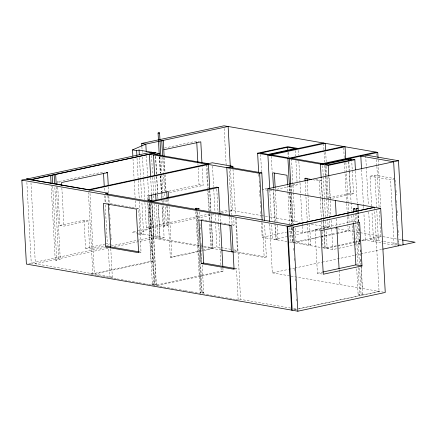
<?xml version="1.0" encoding="UTF-8"?>
<svg xmlns="http://www.w3.org/2000/svg" width="437" height="437" viewBox="0 0 437 437"><rect width="100%" height="100%" fill="white"/><g stroke="black" fill="none" stroke-linecap="round" stroke-linejoin="round"><path stroke-width="0.33" stroke-dasharray="2.19 1.64" d="M201.462 292.326L199.944 292.424L201.462 292.326L197.098 211.727M358.138 294.795L359.646 294.702L358.138 294.795L356.685 268.181M55.231 260.239L56.739 260.146L55.231 260.239L51.216 186.326M58.755 259.392L60.273 259.338L58.755 259.392L54.827 186.91M163.121 226.153L164.629 226.06L163.121 226.153L162.007 205.723M166.36 225.416L167.879 225.361L166.36 225.416L165.295 205.783M152.344 284.121L153.802 284.034L152.344 284.121L147.935 202.812M154.622 284.465L156.08 284.411L154.622 284.465L150.224 203.194M202.173 292.866L203.691 292.812L202.173 292.866L200.627 264.374M361.033 294.128L362.552 294.074L361.033 294.128L359.558 266.931M138.627 233.32L150.377 228.229L149.022 203.145M321.965 274.01L317.399 273.234L315.039 229.622L353.522 221.275L356.581 221.794M317.399 273.234L322.042 272.229M297.706 309.025L379.048 291.381L374.607 209.394M164.438 148.034L196.699 141.118L199.043 141.528M57.569 183.84L57.46 181.797L103.454 171.938L104.629 172.14M168.775 191.226L199.059 184.731L203.161 185.446L202.129 166.366M169.589 192.646L203.161 185.446M57.755 187.249L59.82 225.41L84.03 220.221L88.132 220.931L89.651 248.97L106.158 245.43M136.868 208.957L138.682 208.569L141.042 252.187L139.234 252.575M59.82 225.41L63.922 226.126L88.132 220.931M267.127 188.358L262.5 189.352L266.931 190.122M272.082 190.248L270.093 190.669L267.564 190.232M276.708 189.254L297.215 184.856L297.138 183.513M312.788 179.727L319.316 180.858L321.435 180.405L322.348 197.322M371.658 206.16L370.03 176.177L374.875 175.139L394.076 178.471M144.915 202.429L146.275 227.513L211.322 213.567M217.298 212.289L228.584 209.869M214.103 214.567L131.99 232.173L164.126 237.744L162.367 205.188M221.406 212.999L229.37 211.29M230.031 211.147L232.686 210.579L230.446 169.228M370.03 176.177L390.558 179.738L394.791 178.831M138.25 234.194L141.184 234.702L143.604 234.183L141.878 202.304M84.03 220.221L85.548 248.26L104.694 244.152M105.355 244.01L107.333 243.589L109.682 243.993M106.819 245.288L111.44 244.299M325.958 177.138L327.1 198.158L350.277 193.192L353.511 193.749L351.752 161.198M353.511 193.749L330.334 198.72L329.121 176.34M28.82 263.571L104.585 247.331M111.249 245.9L155.922 236.324L154.157 203.762M107.988 248.189L35.353 263.768L30.951 182.491M113.986 246.905L160.024 237.034L158.298 205.155M164.126 237.744L158.079 239.044L156.206 204.45M232.91 225.388L234.117 225.131L233.724 217.888M92.202 273.628L89.776 274.152L96.479 275.315M230.78 249.314L216.878 246.9L210.825 248.194L209.465 223.099M261.375 222.373L262.184 237.296L286.525 232.08M289.157 231.512L292.446 230.807L302.71 232.588L328.127 227.142L327.575 216.965M149.307 203.139L152.469 261.55L150.945 261.282L92.846 273.742L88.443 192.466M167.551 206.193L170.31 257.131L211.464 248.309L209.995 221.177M152.469 261.55L94.37 274.004L89.858 190.701M170.31 257.131L171.834 257.398L199.714 251.417M200.381 251.275L212.988 248.571L211.082 213.3M274.092 239.361L288.447 236.286M289.114 236.138L329.771 227.426L329.4 220.641M277.2 225.17L277.97 239.378L276.277 239.744L275.468 224.858M110.78 248.675L112.32 277.118L109.889 277.642L108.31 248.522M235.641 217.916L237.4 250.461L233.527 251.291L266.368 256.989L264.565 223.749M293.56 242.082L292.337 241.869L290.643 242.235L289.835 227.349M292.479 242.551L320.326 236.586M320.987 236.444L336.233 233.172M336.9 233.03L348.163 230.616L347.907 225.869M293.921 242.803L320.507 237.105M321.168 236.963L336.375 233.702M337.036 233.56L349.6 230.867L349.31 225.437M309.593 224.596L310.696 244.895L308.577 245.348L307.293 221.668M234.03 252.225L264.188 257.453L266.368 256.989M322.064 231.605L322.943 247.839L325.062 247.386L327.105 247.741L326.188 230.78M355.068 241.743L324.991 248.194L324.074 231.239M355.734 241.601L361.06 240.459M361.727 240.317L380.671 236.259L379.234 209.804M222.908 268.034L223.094 271.421L221.226 271.098L154.556 285.388L150.044 202.129M326.658 248.484L353.287 242.775L352.233 223.777M354.533 242.497L365.392 240.181L363.895 213.043M368.735 212.005L370.205 239.137L381.037 236.816M223.094 271.421L156.424 285.716L151.912 202.451M234.669 269.132L236.483 268.744L238.165 299.897L240.596 299.378L291.845 308.271M322.943 247.839L332.786 249.549L338.112 248.407M338.779 248.265L359.416 243.841L358.318 223.487M397.124 244.512L394.098 245.162L390.558 179.738M269.678 224.023L272.322 272.863L288.305 269.438M288.972 269.29L294.298 268.149M294.964 268.007L321.61 262.293M322.277 262.151L354.243 255.295M354.91 255.153L360.241 254.012M360.907 253.87L381.556 249.445M293.478 309.729L296.505 309.079L292.511 308.385M294.614 309.691L297.04 309.172M299.034 308.741L379.578 291.474M315.039 229.622L320.905 230.621M315.558 179.388L321.435 180.405M292.779 184.086L297.215 184.856M327.1 198.158L329.039 198.496M148.902 195.667L147.378 195.399L147.597 199.48M229.758 210.071L260.916 215.479M261.588 215.594L268.307 216.763M268.979 216.878L300.569 222.357M311.324 224.225L331.082 227.65M335.026 228.338L336.998 228.677M337.654 228.791L382.309 236.543M382.981 236.657L398.397 239.334M399.063 239.449L401.745 239.913M57.46 181.797L60.388 182.305M370.205 239.137L383.052 241.366M383.713 241.481L398.276 244.004M400.702 244.425L398.943 244.125L398.757 240.716M363.721 239.891L382.845 243.207M383.506 243.322L395.272 245.365M354.516 242.988L359.416 243.841M131.308 207.291L105.841 202.872L105.448 195.634M131.979 207.406L138.682 208.569M201.277 219.434L234.117 225.131M310.696 244.895L296.04 242.349L295.27 228.103M277.97 239.378L275.785 239.001L273.174 190.838M262.184 237.296L288.682 241.896M289.338 242.011L293.446 242.721M295.254 243.038L320.987 247.5M146.275 227.513L150.377 228.229M234.09 249.888L237.4 250.461M203.413 246.157L160.013 238.629L158.178 204.713M204.079 246.277L212.759 247.779L210.924 213.862M221.515 250.051L153.971 238.334L152.098 203.735M272.322 272.863L290.397 275.998M291.069 276.118L383.358 292.129M139.032 251.838L141.042 252.187M235.139 268.515L236.483 268.744M85.548 248.26L89.651 248.97M112.32 277.118L31.246 263.052L26.837 181.781M200.031 292.342L200.949 292.5L196.552 211.224M202.429 292.757L203.413 292.927M97.151 275.43L102.515 276.359M103.187 276.479L105.869 276.943M106.535 277.058L109.217 277.522M110.556 277.757L113.221 278.222M113.888 278.336L116.553 278.795M117.22 278.915L138.556 282.613M139.223 282.728L147.886 284.236M148.553 284.35L178.536 289.551M179.203 289.665L184.567 290.6M185.233 290.714L190.598 291.643M191.264 291.758L225.437 297.69M226.109 297.805L228.786 298.269M229.458 298.389L234.816 299.318M235.488 299.432L238.165 299.897M395.474 180.066L395.769 185.517M396.026 190.286L396.283 195.055M396.577 200.507L396.84 205.275M397.135 210.732L397.391 215.501M397.686 220.953L397.943 225.721M398.205 230.49L398.462 235.264M378.158 159.887L380.731 207.373M376.186 153.502L376.295 155.534M376.519 159.603L376.847 165.71M376.885 166.388L379.201 209.121M374.875 175.139L376.607 207.171M376.792 210.574L378.415 240.563L373.575 241.601L371.953 211.612M374.498 207.362L374.569 208.717M365.687 155.703L368.369 205.221M361.546 169.627L363.491 205.581M363.529 206.259L363.677 208.973M358.291 211.847L358.843 222.023M359.214 228.808L359.433 232.877M359.76 238.984L359.984 243.054M360.35 249.833L360.536 253.225M360.864 259.332L361.088 263.402M361.268 266.794L362.442 288.502M358.094 211.808L358.87 226.087M359.017 228.808L359.422 236.286M359.569 239.006L359.973 246.484M360.159 249.882L360.525 256.677M360.672 259.398L360.967 264.838M361.006 265.516L362.552 294.074M355.489 171.255L357.215 203.139M357.69 211.956L358.28 222.81M356.652 213.223L357.133 222.062M357.166 222.744L359.416 264.216M355.254 213.6L358.023 264.713M358.171 267.439L359.646 294.702M353.806 215.02L354.21 222.515M355.062 238.192L355.134 239.552M355.614 248.413L355.691 249.778M353.522 221.275L353.593 222.635M348.852 161.368L349.332 170.19M349.365 170.867L351.058 202.069M351.091 202.746L351.572 211.568M351.79 215.638L352.195 223.099M348.589 161.99L349.103 171.49M349.141 172.167L350.277 193.192M345.891 162.356L348.098 203.052M348.131 203.735L348.65 213.229M348.682 213.906L348.792 215.944M348.83 216.621L349.272 224.76M343.684 147.859L344.236 158.036M344.493 162.782L346.661 202.806M346.694 203.484L347.246 213.66M347.284 214.338L347.393 216.37M347.431 217.047L347.874 225.192M336.381 218.8L336.785 226.262M339.172 270.35L339.942 284.596M328.821 176.286L330.11 200.031M330.143 200.709L330.951 215.632M331.208 220.379L331.65 228.518M331.688 229.196L332.786 249.549M325.691 152.131L326.204 161.624M326.461 166.371L327.013 176.548M327.051 177.225L329.367 219.964M325.374 166.284L325.926 176.455M323.609 143.702L323.937 149.809M324.085 152.524L324.598 162.018M324.784 165.41L325.336 175.587M325.374 176.264L326.548 197.972M326.581 198.649L327.537 216.288M322.659 165.661L324.462 198.901M324.5 199.578L325.418 216.539M325.674 221.286L326.04 228.07M322.386 197.999L323.56 219.647M323.593 220.324L324.074 229.119M324.107 229.796L325.062 247.386M321.206 178.323L322.309 198.677M322.342 199.354L323.522 221.062M323.555 221.739L324.036 230.556M319.316 180.858L320.272 198.453M320.305 199.125L321.517 221.455M321.55 222.133L322.031 230.927M307.249 181.295L307.981 194.826M308.019 195.503L309.336 219.86M305.135 181.748L307.26 220.991M298.263 150.508L298.52 155.261M298.848 161.362L299.99 182.393M300.028 183.07L300.651 194.602M300.689 195.279L302.191 223.094M302.229 223.771L302.338 225.803M302.377 226.486L302.71 232.588M295.357 150.596L295.647 155.971M295.904 160.674L297.105 182.841M291.523 158.915L293.32 192.154M293.358 192.832L295.013 223.356M291.086 185.212L291.457 191.99M291.49 192.673L293.183 223.875M290.802 185.146L291.239 193.285M291.277 193.962L292.894 223.81M292.67 228.573L292.785 230.605M293.222 238.733L293.331 240.765M293.735 248.216L293.882 250.925M294.287 258.376L294.434 261.086M294.838 268.537L294.986 271.246M295.385 278.691L295.532 281.401M295.898 288.174L296.084 291.561M296.488 299.012L296.597 301.044M288.185 152.12L288.442 156.872M289.982 185.359L290.315 191.466M290.354 192.143L292.08 224.028M292.298 228.098L292.446 230.807M287.939 152.639L288.158 156.67M289.365 184.895L291.495 224.241M291.676 227.633L292.484 242.557M289.261 185.042L291.386 224.279M291.566 227.666L292.337 241.869M287.562 185.403L287.896 191.493M287.934 192.171L289.655 223.968M275.184 187.959L275.261 189.314M275.294 189.991L277.02 221.788M273.491 188.325L275.288 221.477M271.301 156.244L272.147 171.845M269.804 190.237L271.453 220.761M271.677 224.831L272.448 239.077M260.605 154.419L261.55 171.888M262.315 222.859L264.188 257.453M258.77 174.21L258.917 176.925M259.136 180.994L259.469 187.102M259.649 190.494L260.015 197.273M260.239 201.348L260.567 207.449M260.791 211.519L261.118 217.626M236.193 218.107L240.596 299.378M232.997 169.103L235.456 214.529M228.972 167.174L231.544 214.66M231.692 217.375L232.096 224.837M229.474 217.162L229.878 224.623M224.176 128.516L226.235 166.481M220.051 215.233L220.456 222.679M216.785 189.188L218.036 212.202M218.183 214.911L218.658 223.711M218.691 224.389L220.893 265.002M221.04 267.712L221.226 271.098M212.508 166.175L213.606 186.528M213.753 189.243L214.966 211.623M215.113 214.338L215.517 221.799M215.556 222.477L216.878 246.9M209.831 190.237L210.934 210.585M209.678 190.8L210.776 211.153M206.909 164.192L208.198 187.937M208.34 190.647L209.443 211M209.591 213.715L209.957 220.494M206.308 164.76L207.591 188.505M207.63 189.183L208.804 210.891M208.952 213.6L209.318 220.385M197.917 163.607L197.988 164.973M198.136 167.699L199.059 184.731M199.316 212.087L199.687 218.871M199.944 223.624L200.239 229.048M200.457 233.118L200.785 239.225M201.009 243.294L201.337 249.396M201.561 253.465L201.85 258.895M202.184 265.002L203.691 292.812M197.764 211.464L198.278 220.964M198.753 229.78L198.83 231.14M199.856 250.133L199.933 251.488M200.408 260.305L200.479 261.665M195.765 211.71L200.13 292.309M168.671 198.982L168.928 203.74M169.075 206.455L171.834 257.398M167.185 199.398L167.404 203.473M164.214 157.659L164.984 171.878M165.131 174.587L166.044 191.51M166.486 199.633L166.666 203.019M166.814 205.729L167.879 225.361M163.684 157.375L164.498 172.364M164.645 175.09L165.639 193.493M162.657 157.036L163.498 172.61M163.536 173.287L164.492 190.887M164.64 193.596L164.82 196.983M164.968 199.693L165.153 203.074M160.909 157.413L161.723 172.369M161.87 175.084L162.75 191.395M162.788 192.078L163.083 197.513M163.23 200.233L163.378 202.948M163.525 205.669L164.629 226.06M159.756 157.025L160.641 173.303M160.783 176.018L161.963 197.726M162.111 200.436L162.22 202.473M159.581 156.659L160.466 173.014M160.614 175.74L161.499 192.094M159.358 156.79L160.242 173.101M160.384 175.821L161.269 192.133M161.308 192.81L161.603 198.251M161.641 198.928L161.821 202.326M155.654 156.315L156.61 173.948M156.752 176.663L157.637 192.941M157.675 193.618L157.965 199.048M155.567 156.55L156.599 175.543M156.632 176.22L157.517 192.504M157.664 195.213L157.844 198.606M154.736 177.318L155.616 193.596M151.546 155.599L152.579 174.592M152.721 177.307L153.677 194.946M153.715 195.623L153.933 199.693M150.667 177.28L151.584 194.241M151.677 203.139L156.08 284.411M149.438 203.44L153.802 284.034M146.45 155.687L147.553 176.029M147.701 178.738L148.58 195.011M147.782 202.872L150.945 261.282M141.905 146.843L142.052 149.552M142.091 150.23L142.238 152.945M142.457 157.009L143.522 176.668M143.669 179.383L144.767 199.72M139.452 157.533L140.517 177.203M140.665 179.918L141.692 198.911M137.032 158.052L138.207 179.76M138.245 180.437L139.239 198.753M139.381 201.468L141.184 234.702M133.001 158.697L134.066 178.367M134.214 181.082L135.131 198.043M135.279 200.752L135.683 208.214M108.327 186.845L108.655 192.925M108.84 196.306L109.206 203.068M109.245 203.74L109.572 209.826M109.791 213.884L110.086 219.287M110.343 224.023L110.67 230.102M110.889 234.161L111.184 239.569M107.917 195.847L108.321 203.298M104.334 188.161L104.514 191.537M104.733 195.596L105.099 202.353M105.246 205.057L107.333 243.589M61.857 187.959L63.922 226.126M56.346 186.856L60.273 259.338M52.735 186.271L56.739 260.146M151.754 284.039C153.982 285.197 155.976 283.078 151.754 284.039"/><path stroke-width="0.66" d="M353.659 212.295L353.517 208.848L354.981 208.793L355.139 211.552M354.991 208.826L353.473 208.886M51.074 183.611L50.632 175.477L51.451 175.303L52.15 175.423L52.593 183.556M52.15 175.423L50.632 175.477M54.641 183.524L54.166 174.718L55.357 174.549L55.685 174.663L56.198 184.146M55.685 174.663L54.177 174.756M159.172 153.392L158.068 133.001L159.084 132.826L159.587 132.946L160.838 156.058M159.587 132.946L158.079 133.039M162.586 155.681L161.777 140.79L162.793 140.61L163.296 140.736L164.137 156.304M163.296 140.736L161.788 140.829M356.395 208.465L357.914 208.411L356.395 208.465L356.543 211.186M132.853 155.982L132.526 149.88L145.821 144.112L228.13 126.468L377.754 152.426L378.049 157.855M195.579 208.323C199.015 208.984 194.334 206.952 195.65 209.678M197.874 208.64L197.628 208.793L199.135 208.7L197.885 208.64L198.857 208.815M107.77 193.138L26.695 179.072L21.85 180.11L26.4 264.09L297.859 311.199L385.254 292.457L380.703 208.438L374.493 207.269L292.49 225.186L236.046 215.397L233.62 215.916L105.339 193.657L107.77 193.138L107.841 194.492M374.498 207.362L287.65 226.224L292.195 310.21M322.708 272.082L355.882 264.888L362 265.931L359.64 222.313L320.905 230.621L323.265 274.234L362 265.931M141.867 146.166L141.725 143.451L224.028 125.801L228.136 126.517M132.526 149.88L136.628 150.59L139.048 150.071L159.576 153.633L159.685 155.67M26.695 179.072L151.36 152.169L155.468 152.879L30.798 179.651M163.935 149.733L200.802 141.828L201.949 162.957M155.468 152.879L30.803 179.782M159.576 153.633L153.524 154.933L154.622 175.281M108.256 185.49L107.557 172.648L61.562 182.508L61.71 185.233M206.269 164.083L212.322 162.788L232.845 166.344L232.921 167.748M258.66 172.178L257.628 153.185L287.89 146.695L298.154 148.476M206.909 164.192L88.296 189.756M287.65 147.264L260.534 153.076L268.132 154.398L295.248 148.58L287.65 147.264L287.836 150.623M26.69 178.897L89.814 189.893L208.433 164.459L209.755 188.877M323.571 143.025L267.892 154.966L269.727 188.882M269.536 155.25L325.215 143.309L325.62 150.77M232.845 166.344L226.792 167.644L229.403 215.807M230.911 166.803L232.85 166.388M343.608 146.504L287.923 158.44L289.327 184.217M149.416 154.217L259.633 173.342L261.812 172.877L264.385 220.357M376.115 152.142L320.436 164.083L321.168 177.646M322.074 164.367L377.754 152.426M150.006 201.452L216.676 187.156L218.549 187.478L219.975 213.879M348.442 159.281L325.259 164.252L328.498 164.809L351.676 159.838L348.442 159.281L348.518 160.636M151.879 201.774L218.549 187.478M257.628 153.185L328.236 165.432L354.86 159.724L355.412 169.9M305.097 181.071L304.95 178.367L306.009 178.138M269.531 221.308L267.766 188.751L398.489 160.723L403.045 244.835M105.787 247.003L138.627 252.701L136.268 209.088L103.427 203.391L105.787 247.003L108.201 246.49L139.032 251.838M287.104 226.098L291.665 310.117M21.85 180.11L293.309 227.174L380.703 208.438M232.44 251.526L231.348 251.756L229.917 225.301M201.228 263.566L234.068 269.263L231.703 225.65L198.868 219.953L201.228 263.566L203.642 263.047L234.467 268.394M382.883 249.156L415.15 242.24L402.417 240.028M365.649 155.02L398.489 160.723M348.704 158.658L354.86 159.724M291.484 158.238L322.55 163.629M271.23 154.884L289.616 158.074M141.725 143.451L145.827 144.166L146.231 151.623M304.95 178.367L311.483 179.498M228.972 167.174L261.812 172.877M155.457 154.518L208.203 163.667M267.766 188.751L374.493 207.269M106.388 172.446L107.557 172.648M221.515 250.051L233.358 252.105M398.205 245.873L393.65 161.761L360.809 156.058L361.508 168.95M357.887 204.385L358.258 211.169M353.631 223.318L355.882 264.888M345.711 158.964L345.044 146.75L289.365 158.691L290.763 184.469M335.387 200.485L336.195 215.408M336.823 226.94L339.101 268.995M328.236 165.432L328.782 175.608M307.102 178.591L307.211 180.618M293.309 227.174L297.859 311.199M287.53 184.725L287.016 175.253L272.65 172.762L273.453 187.648M274.381 173.074L275.146 187.282M259.633 173.342L262.167 220.15M228.13 126.468L230.299 166.513M220.488 223.356L222.837 266.679M201.315 220.117L203.642 263.047M196.77 142.484L197.841 162.242M196.404 208.515L196.475 209.869M168.6 197.628L168.267 191.515L148.902 195.667L149.159 200.419M166.781 191.93L167.109 198.043M155.616 193.596L155.982 200.381M149.416 154.179L150.628 176.603M151.623 194.918L151.95 201.025M139.048 150.071L139.305 154.818M136.628 150.59L136.885 155.337M108.354 203.975L110.703 247.32M103.525 173.287L104.225 186.129M147.826 200.064L149.257 200.053L147.826 200.064M150.115 200.446L151.53 200.43L150.115 200.446"/></g></svg>
